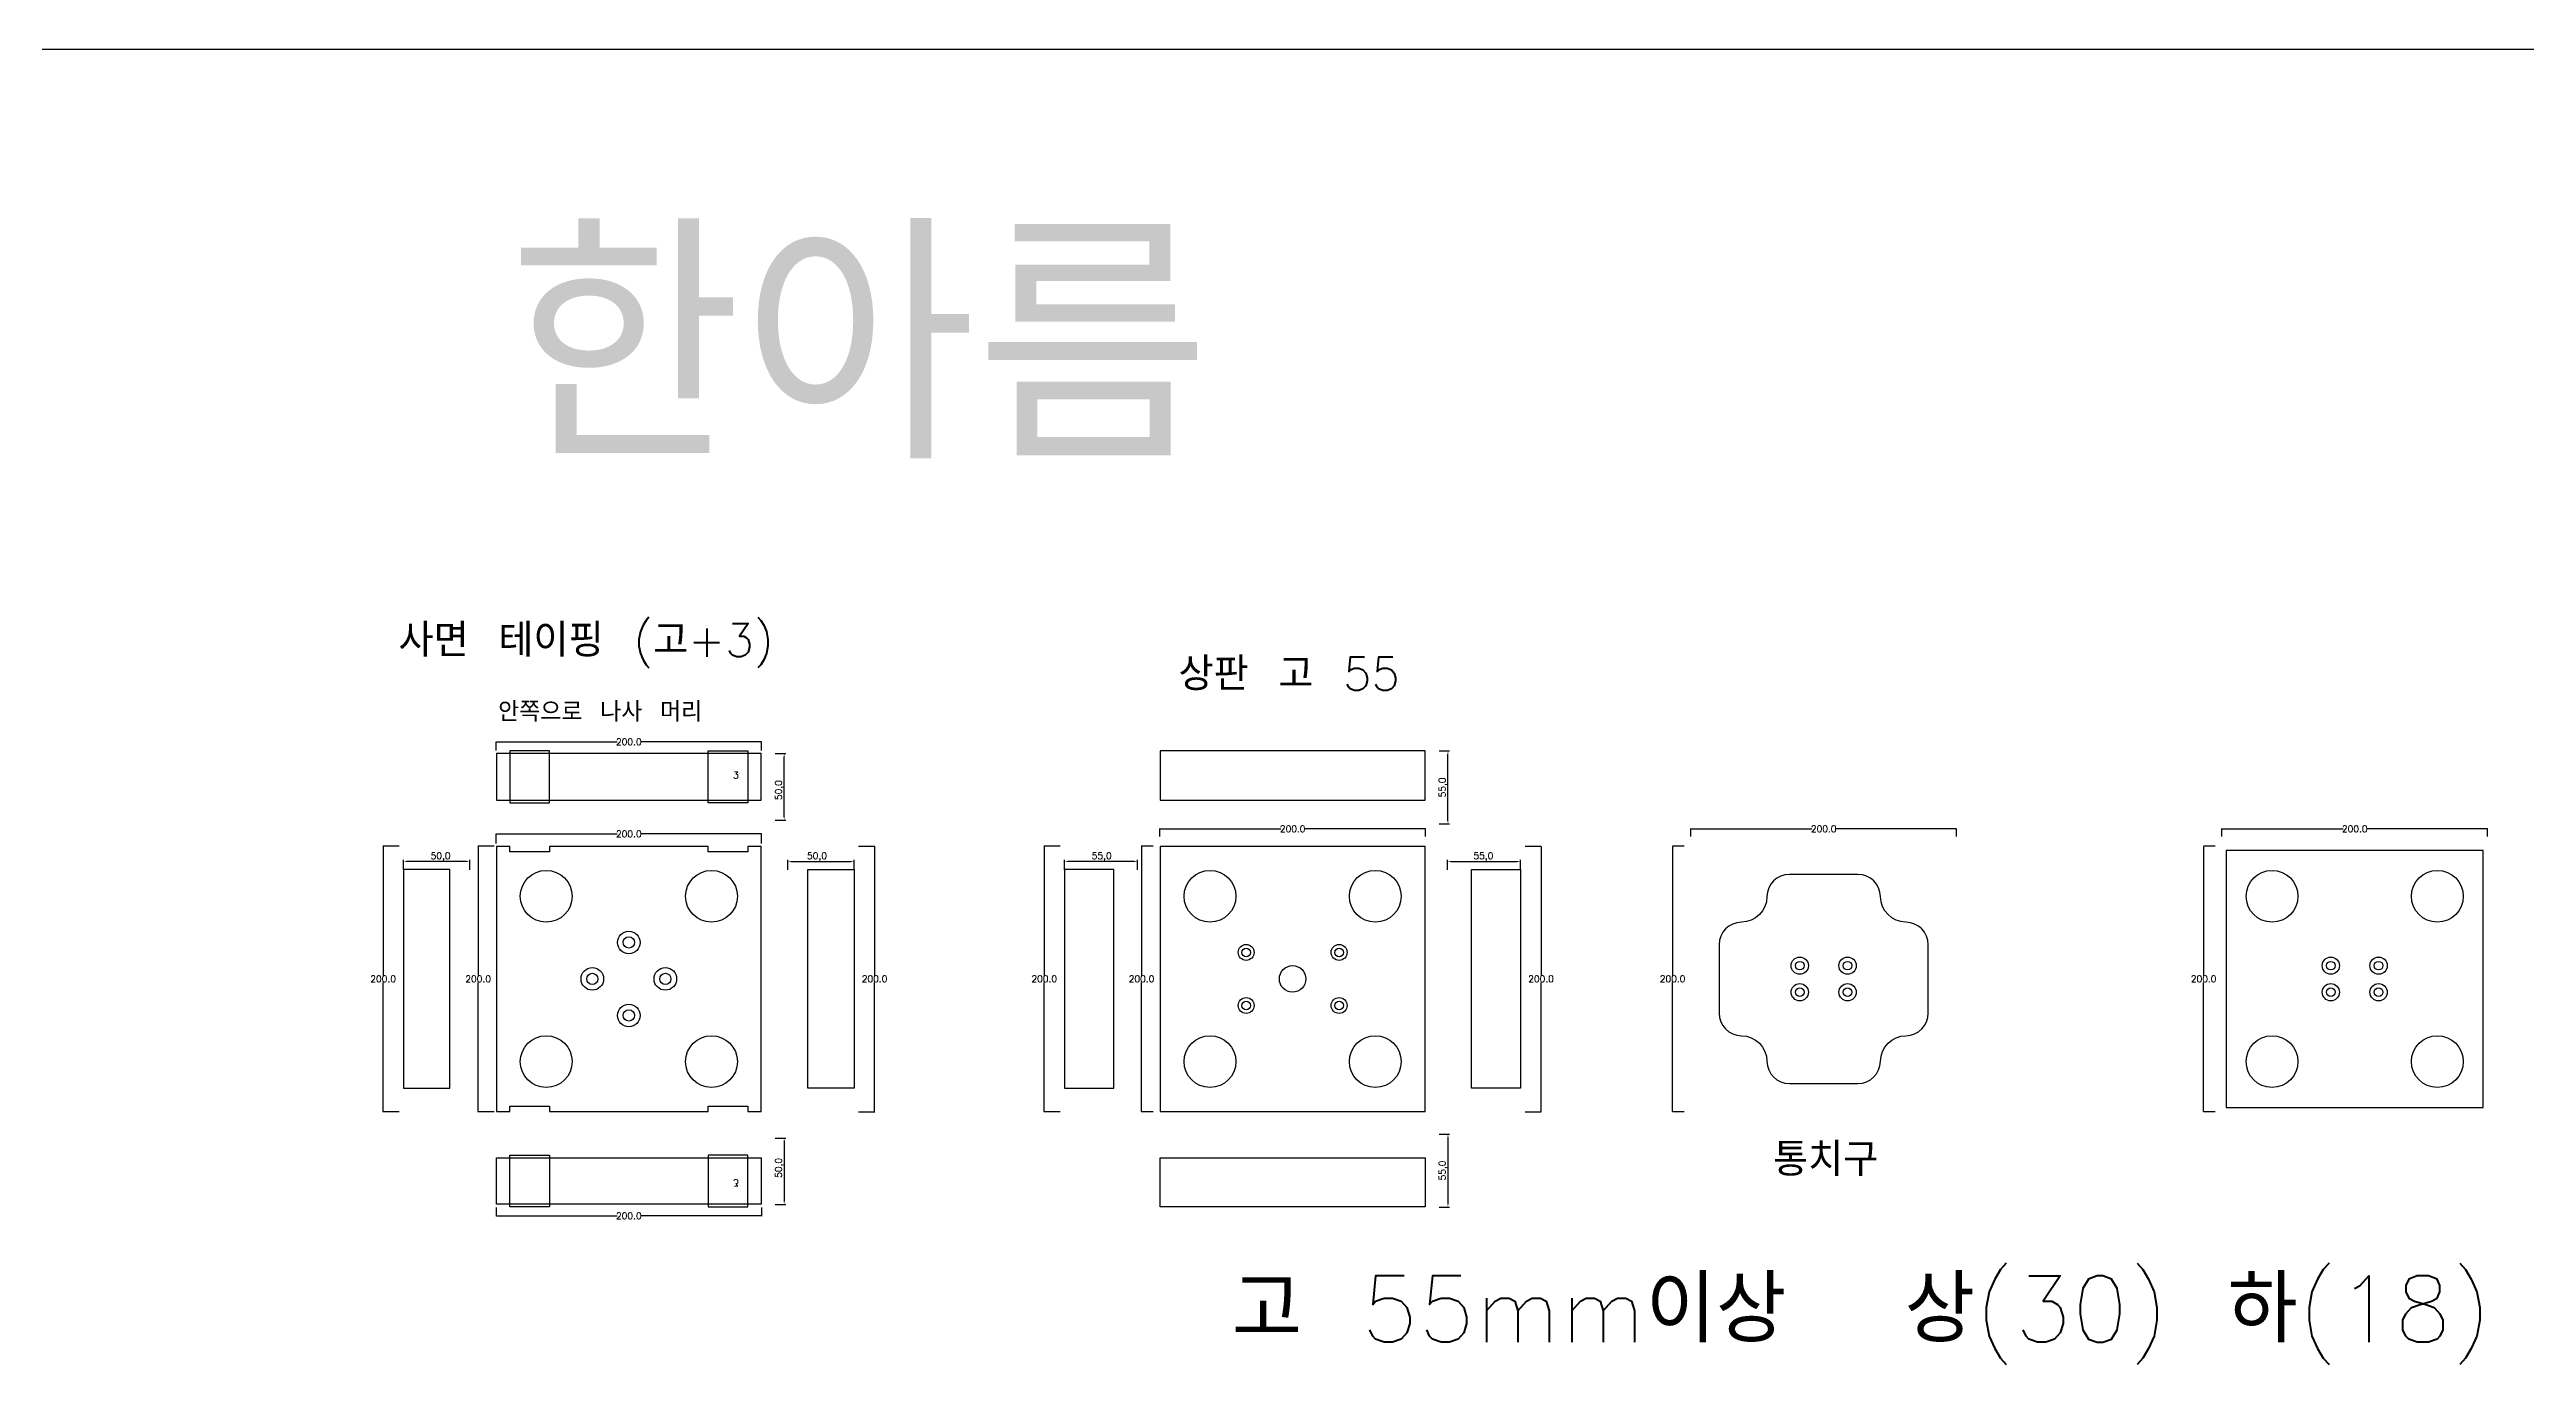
# Model space of a CAD drawing. Header units: millimetres. Extents: x 37110 to 56310, y -3510 to 5490.
# Drawn here: x 53374 to 55239, y 4500 to 5490 of the extents above; entities that cross this region are included whole.
import ezdxf

# ---------------------------------------------------------------- set-up
doc = ezdxf.new("R2010")
doc.units = ezdxf.units.MM
for name, color, linetype in [('TEXT', 3, 'Continuous'), ('볼트 구멍', 7, 'Continuous'), ('치구', 7, 'Continuous'), ('치수', 7, 'Continuous')]:
    doc.layers.add(name, color=color, linetype=linetype)
doc.styles.get("Standard").update_dxf_attribs({"font": 'txt.shx', "bigfont": 'whgtxt.shx'})
doc.dimstyles.new('ISO-25', dxfattribs={"dimtxt": 2.5, "dimasz": 2.5, "dimexe": 1.25, "dimexo": 0.625, "dimtad": 1, "dimtxsty": 'Standard', "dimcen": 2.5, "dimadec": 0, "dimazin": 0, "dimtfac": 1, "dimtmove": 0, "dimatfit": 3, "dimfxl": 0, "dimarcsym": 0})
doc.dimstyles.get("Standard").update_dxf_attribs({"dimtxt": 7, "dimasz": 0.18, "dimexe": 0.18, "dimexo": 0.0625, "dimgap": 0.09, "dimtad": 0, "dimtih": 1, "dimtoh": 1, "dimdec": 1, "dimzin": 0, "dimdsep": 46, "dimtxsty": 'Standard', "dimcen": 0.09, "dimadec": 0, "dimazin": 0, "dimtfac": 1, "dimtdec": 1, "dimtofl": 0, "dimtmove": 0, "dimatfit": 3, "dimfxl": 0, "dimtolj": 1, "dimtzin": 0, "dimarcsym": 0})

# ---------------------------------------------------------------- blocks, each defined once
blk = doc.blocks.new('*D1940')
at = {"layer": 'Defpoints', "color": 0, "linetype": 'Continuous'}
for p in [(53708.5, 4890), (53696.5, 4690), (53708.5, 4690)]:
    blk.add_point(p, dxfattribs=at)
at = {"layer": '치수', "color": 0, "linetype": 'Continuous', "lineweight": -2}
for p, q in [((53708.5, 4890), (53696.3, 4890)), ((53696.5, 4889.8), (53696.5, 4792.6)), ((53696.5, 4690.2), (53696.5, 4787.4)), ((53708.5, 4690), (53696.3, 4690))]:
    blk.add_line(p, q, dxfattribs=at)
at = {"layer": '치수', "color": 0, "linetype": 'Continuous'}
for points in [[(53696.4, 4889.8), (53696.5, 4889.8), (53696.5, 4890)], [(53696.4, 4690.2), (53696.5, 4690.2), (53696.5, 4690)]]:
    blk.add_solid(points, dxfattribs=at)
at = {"layer": '치수', "color": 0, "linetype": 'Continuous', "insert": (53696.5, 4790), "char_height": 5, "attachment_point": 5}
blk.add_mtext('\\A1;200.0', dxfattribs=at)
blk = doc.blocks.new('*D1941')
at = {"layer": 'Defpoints', "color": 0, "linetype": 'Continuous'}
for p in [(53983, 4890), (53983, 4690), (53995.1, 4690)]:
    blk.add_point(p, dxfattribs=at)
at = {"layer": '치수', "color": 0, "linetype": 'Continuous', "lineweight": -2}
for p, q in [((53983.1, 4890), (53995.3, 4890)), ((53995.1, 4889.8), (53995.1, 4792.6)), ((53995.1, 4690.2), (53995.1, 4787.4)), ((53983.1, 4690), (53995.3, 4690))]:
    blk.add_line(p, q, dxfattribs=at)
at = {"layer": '치수', "color": 0, "linetype": 'Continuous'}
for points in [[(53995.1, 4889.8), (53995.1, 4889.8), (53995.1, 4890)], [(53995.1, 4690.2), (53995.1, 4690.2), (53995.1, 4690)]]:
    blk.add_solid(points, dxfattribs=at)
at = {"layer": '치수', "color": 0, "linetype": 'Continuous', "insert": (53995.1, 4790), "char_height": 5, "attachment_point": 5}
blk.add_mtext('\\A1;200.0', dxfattribs=at)
blk = doc.blocks.new('*D1942')
at = {"layer": 'Defpoints', "color": 0, "linetype": 'Continuous'}
for p in [(54205.1, 4890), (54196.2, 4690), (54205.1, 4690)]:
    blk.add_point(p, dxfattribs=at)
at = {"layer": '치수', "color": 0, "linetype": 'Continuous', "lineweight": -2}
for p, q in [((54205, 4890), (54196, 4890)), ((54196.2, 4889.8), (54196.2, 4792.6)), ((54196.2, 4690.2), (54196.2, 4787.4)), ((54205, 4690), (54196, 4690))]:
    blk.add_line(p, q, dxfattribs=at)
at = {"layer": '치수', "color": 0, "linetype": 'Continuous'}
for points in [[(54196.2, 4889.8), (54196.2, 4889.8), (54196.2, 4890)], [(54196.2, 4690.2), (54196.2, 4690.2), (54196.2, 4690)]]:
    blk.add_solid(points, dxfattribs=at)
at = {"layer": '치수', "color": 0, "linetype": 'Continuous', "insert": (54196.2, 4790), "char_height": 5, "attachment_point": 5}
blk.add_mtext('\\A1;200.0', dxfattribs=at)
blk = doc.blocks.new('*D1943')
at = {"layer": 'Defpoints', "color": 0, "linetype": 'Continuous'}
for p in [(54485, 4890), (54485, 4690), (54497.1, 4690)]:
    blk.add_point(p, dxfattribs=at)
at = {"layer": '치수', "color": 0, "linetype": 'Continuous', "lineweight": -2}
for p, q in [((54485.1, 4890), (54497.3, 4890)), ((54497.1, 4889.8), (54497.1, 4792.6)), ((54497.1, 4690.2), (54497.1, 4787.4)), ((54485.1, 4690), (54497.3, 4690))]:
    blk.add_line(p, q, dxfattribs=at)
at = {"layer": '치수', "color": 0, "linetype": 'Continuous'}
for points in [[(54497.1, 4889.8), (54497.1, 4889.8), (54497.1, 4890)], [(54497.1, 4690.2), (54497.1, 4690.2), (54497.1, 4690)]]:
    blk.add_solid(points, dxfattribs=at)
at = {"layer": '치수', "color": 0, "linetype": 'Continuous', "insert": (54497.1, 4790), "char_height": 5, "attachment_point": 5}
blk.add_mtext('\\A1;200.0', dxfattribs=at)
blk = doc.blocks.new('*D1944')
at = {"layer": 'Defpoints', "color": 0, "linetype": 'Continuous'}
for p in [(54605.1, 4890), (54596.2, 4690), (54605.1, 4690)]:
    blk.add_point(p, dxfattribs=at)
at = {"layer": '치수', "color": 0, "linetype": 'Continuous', "lineweight": -2}
for p, q in [((54605, 4890), (54596, 4890)), ((54596.2, 4889.8), (54596.2, 4792.6)), ((54596.2, 4690.2), (54596.2, 4787.4)), ((54605, 4690), (54596, 4690))]:
    blk.add_line(p, q, dxfattribs=at)
at = {"layer": '치수', "color": 0, "linetype": 'Continuous'}
for points in [[(54596.2, 4889.8), (54596.2, 4889.8), (54596.2, 4890)], [(54596.2, 4690.2), (54596.2, 4690.2), (54596.2, 4690)]]:
    blk.add_solid(points, dxfattribs=at)
at = {"layer": '치수', "color": 0, "linetype": 'Continuous', "insert": (54596.2, 4790), "char_height": 5, "attachment_point": 5}
blk.add_mtext('\\A1;200.0', dxfattribs=at)
blk = doc.blocks.new('*D1945')
at = {"layer": 'Defpoints', "color": 0, "linetype": 'Continuous'}
for p in [(55005.1, 4890), (54996.2, 4690), (55005.1, 4690)]:
    blk.add_point(p, dxfattribs=at)
at = {"layer": '치수', "color": 0, "linetype": 'Continuous', "lineweight": -2}
for p, q in [((55005, 4890), (54996, 4890)), ((54996.2, 4889.8), (54996.2, 4792.6)), ((54996.2, 4690.2), (54996.2, 4787.4)), ((55005, 4690), (54996, 4690))]:
    blk.add_line(p, q, dxfattribs=at)
at = {"layer": '치수', "color": 0, "linetype": 'Continuous'}
for points in [[(54996.2, 4889.8), (54996.2, 4889.8), (54996.2, 4890)], [(54996.2, 4690.2), (54996.2, 4690.2), (54996.2, 4690)]]:
    blk.add_solid(points, dxfattribs=at)
at = {"layer": '치수', "color": 0, "linetype": 'Continuous', "insert": (54996.2, 4790), "char_height": 5, "attachment_point": 5}
blk.add_mtext('\\A1;200.0', dxfattribs=at)
blk = doc.blocks.new('*D1949')
at = {"layer": 'Defpoints', "color": 0}
for p in [(53919.7, 4959.7), (53927, 4959.7), (53919.7, 4909.7)]:
    blk.add_point(p, dxfattribs=at)
at = {"layer": '치수', "color": 0, "lineweight": -2}
for p, q in [((53920.3, 4959.7), (53928.2, 4959.7)), ((53927, 4912.2), (53927, 4957.2)), ((53920.3, 4909.7), (53928.2, 4909.7))]:
    blk.add_line(p, q, dxfattribs=at)
at = {"layer": '치수', "color": 0}
for points in [[(53926.6, 4957.2), (53927.4, 4957.2), (53927, 4959.7)], [(53926.6, 4912.2), (53927.4, 4912.2), (53927, 4909.7)]]:
    blk.add_solid(points, dxfattribs=at)
at = {"layer": '치수', "color": 0, "insert": (53923.5, 4932.2), "char_height": 5, "attachment_point": 5, "rotation": 90}
blk.add_mtext('50,0', dxfattribs=at)
blk = doc.blocks.new('*D1950')
at = {"layer": 'Defpoints', "color": 0, "linetype": 'Continuous'}
for p in [(53710, 4891.8), (53910, 4899.2), (53910, 4891.8)]:
    blk.add_point(p, dxfattribs=at)
at = {"layer": '치수', "color": 0, "linetype": 'Continuous', "lineweight": -2}
for p, q in [((53710, 4891.9), (53710, 4899.4)), ((53710.2, 4899.2), (53801.2, 4899.2)), ((53909.8, 4899.2), (53818.8, 4899.2)), ((53910, 4891.9), (53910, 4899.4))]:
    blk.add_line(p, q, dxfattribs=at)
at = {"layer": '치수', "color": 0, "linetype": 'Continuous'}
for points in [[(53710.2, 4899.3), (53710.2, 4899.2), (53710, 4899.2)], [(53909.8, 4899.3), (53909.8, 4899.2), (53910, 4899.2)]]:
    blk.add_solid(points, dxfattribs=at)
at = {"layer": '치수', "color": 0, "linetype": 'Continuous', "insert": (53810, 4899.2), "char_height": 5, "attachment_point": 5}
blk.add_mtext('\\A1;200.0', dxfattribs=at)
blk = doc.blocks.new('*D1952')
at = {"layer": 'Defpoints', "color": 0}
for p in [(53929.7, 4871.7), (53979.7, 4878.5), (53979.7, 4871.7)]:
    blk.add_point(p, dxfattribs=at)
at = {"layer": '치수', "color": 0, "lineweight": -2}
for p, q in [((53929.7, 4872.3), (53929.7, 4879.7)), ((53932.2, 4878.5), (53977.2, 4878.5)), ((53979.7, 4872.3), (53979.7, 4879.7))]:
    blk.add_line(p, q, dxfattribs=at)
at = {"layer": '치수', "color": 0}
for points in [[(53932.2, 4878.9), (53932.2, 4878.1), (53929.7, 4878.5)], [(53977.2, 4878.9), (53977.2, 4878.1), (53979.7, 4878.5)]]:
    blk.add_solid(points, dxfattribs=at)
at = {"layer": '치수', "color": 0, "insert": (53951.7, 4882), "char_height": 5, "attachment_point": 5}
blk.add_mtext('50,0', dxfattribs=at)
blk = doc.blocks.new('*D1953')
at = {"layer": 'Defpoints', "color": 0, "linetype": 'Continuous'}
for p in [(53910, 4968.5), (53710, 4962.1), (53910, 4962.1)]:
    blk.add_point(p, dxfattribs=at)
at = {"layer": '치수', "color": 0, "linetype": 'Continuous', "lineweight": -2}
for p, q in [((53710, 4962.1), (53710, 4968.7)), ((53710.2, 4968.5), (53801.2, 4968.5)), ((53909.8, 4968.5), (53818.8, 4968.5)), ((53910, 4962.1), (53910, 4968.7))]:
    blk.add_line(p, q, dxfattribs=at)
at = {"layer": '치수', "color": 0, "linetype": 'Continuous'}
for points in [[(53710.2, 4968.5), (53710.2, 4968.4), (53710, 4968.5)], [(53909.8, 4968.5), (53909.8, 4968.4), (53910, 4968.5)]]:
    blk.add_solid(points, dxfattribs=at)
at = {"layer": '치수', "color": 0, "linetype": 'Continuous', "insert": (53810, 4968.5), "char_height": 5, "attachment_point": 5}
blk.add_mtext('\\A1;200.0', dxfattribs=at)
blk = doc.blocks.new('*D1956')
at = {"layer": 'Defpoints', "color": 0, "linetype": 'Continuous'}
for p in [(54610, 4897.1), (54810, 4903), (54810, 4897.1)]:
    blk.add_point(p, dxfattribs=at)
at = {"layer": '치수', "color": 0, "linetype": 'Continuous', "lineweight": -2}
for p, q in [((54610, 4897.2), (54610, 4903.2)), ((54610.2, 4903), (54701.2, 4903)), ((54809.8, 4903), (54718.8, 4903)), ((54810, 4897.2), (54810, 4903.2))]:
    blk.add_line(p, q, dxfattribs=at)
at = {"layer": '치수', "color": 0, "linetype": 'Continuous'}
for points in [[(54610.2, 4903), (54610.2, 4903), (54610, 4903)], [(54809.8, 4903), (54809.8, 4903), (54810, 4903)]]:
    blk.add_solid(points, dxfattribs=at)
at = {"layer": '치수', "color": 0, "linetype": 'Continuous', "insert": (54710, 4903), "char_height": 5, "attachment_point": 5}
blk.add_mtext('\\A1;200.0', dxfattribs=at)
blk = doc.blocks.new('*D1957')
at = {"layer": 'Defpoints', "color": 0}
for p in [(54419.7, 4961.7), (54427, 4961.7), (54419.7, 4906.7)]:
    blk.add_point(p, dxfattribs=at)
at = {"layer": '치수', "color": 0, "lineweight": -2}
for p, q in [((54420.3, 4961.7), (54428.2, 4961.7)), ((54427, 4909.2), (54427, 4959.2)), ((54420.3, 4906.7), (54428.2, 4906.7))]:
    blk.add_line(p, q, dxfattribs=at)
at = {"layer": '치수', "color": 0}
for points in [[(54426.6, 4959.2), (54427.4, 4959.2), (54427, 4961.7)], [(54426.6, 4909.2), (54427.4, 4909.2), (54427, 4906.7)]]:
    blk.add_solid(points, dxfattribs=at)
at = {"layer": '치수', "color": 0, "insert": (54423.5, 4934.2), "char_height": 5, "attachment_point": 5, "rotation": 90}
blk.add_mtext('55,0', dxfattribs=at)
blk = doc.blocks.new('*D1958')
at = {"layer": 'Defpoints', "color": 0, "linetype": 'Continuous'}
for p in [(54210, 4897.1), (54410, 4903), (54410, 4897.1)]:
    blk.add_point(p, dxfattribs=at)
at = {"layer": '치수', "color": 0, "linetype": 'Continuous', "lineweight": -2}
for p, q in [((54210, 4897.2), (54210, 4903.2)), ((54210.2, 4903), (54301.2, 4903)), ((54409.8, 4903), (54318.8, 4903)), ((54410, 4897.2), (54410, 4903.2))]:
    blk.add_line(p, q, dxfattribs=at)
at = {"layer": '치수', "color": 0, "linetype": 'Continuous'}
for points in [[(54210.2, 4903), (54210.2, 4903), (54210, 4903)], [(54409.8, 4903), (54409.8, 4903), (54410, 4903)]]:
    blk.add_solid(points, dxfattribs=at)
at = {"layer": '치수', "color": 0, "linetype": 'Continuous', "insert": (54310, 4903), "char_height": 5, "attachment_point": 5}
blk.add_mtext('\\A1;200.0', dxfattribs=at)
blk = doc.blocks.new('*D1960')
at = {"layer": 'Defpoints', "color": 0}
for p in [(54426.7, 4871.7), (54481.7, 4878.5), (54481.7, 4871.7)]:
    blk.add_point(p, dxfattribs=at)
at = {"layer": '치수', "color": 0, "lineweight": -2}
for p, q in [((54426.7, 4872.3), (54426.7, 4879.7)), ((54429.2, 4878.5), (54479.2, 4878.5)), ((54481.7, 4872.3), (54481.7, 4879.7))]:
    blk.add_line(p, q, dxfattribs=at)
at = {"layer": '치수', "color": 0}
for points in [[(54429.2, 4878.9), (54429.2, 4878.1), (54426.7, 4878.5)], [(54479.2, 4878.9), (54479.2, 4878.1), (54481.7, 4878.5)]]:
    blk.add_solid(points, dxfattribs=at)
at = {"layer": '치수', "color": 0, "insert": (54453.7, 4882), "char_height": 5, "attachment_point": 5}
blk.add_mtext('55,0', dxfattribs=at)
blk = doc.blocks.new('*D1961')
at = {"layer": 'Defpoints', "color": 0, "linetype": 'Continuous'}
for p in [(55010, 4897.1), (55210, 4903), (55210, 4897.1)]:
    blk.add_point(p, dxfattribs=at)
at = {"layer": '치수', "color": 0, "linetype": 'Continuous', "lineweight": -2}
for p, q in [((55010, 4897.2), (55010, 4903.2)), ((55010.2, 4903), (55101.2, 4903)), ((55209.8, 4903), (55118.8, 4903)), ((55210, 4897.2), (55210, 4903.2))]:
    blk.add_line(p, q, dxfattribs=at)
at = {"layer": '치수', "color": 0, "linetype": 'Continuous'}
for points in [[(55010.2, 4903), (55010.2, 4903), (55010, 4903)], [(55209.8, 4903), (55209.8, 4903), (55210, 4903)]]:
    blk.add_solid(points, dxfattribs=at)
at = {"layer": '치수', "color": 0, "linetype": 'Continuous', "insert": (55110, 4903), "char_height": 5, "attachment_point": 5}
blk.add_mtext('\\A1;200.0', dxfattribs=at)
blk = doc.blocks.new('*D2632')
at = {"layer": 'Defpoints', "color": 0}
for p in [(53640.2, 4878.5), (53640.2, 4871.7), (53690.2, 4871.7)]:
    blk.add_point(p, dxfattribs=at)
at = {"layer": '치수', "color": 0, "lineweight": -2}
for p, q in [((53640.2, 4872.3), (53640.2, 4879.7)), ((53687.7, 4878.5), (53642.7, 4878.5)), ((53690.2, 4872.3), (53690.2, 4879.7))]:
    blk.add_line(p, q, dxfattribs=at)
at = {"layer": '치수', "color": 0}
for points in [[(53642.7, 4878.9), (53642.7, 4878.1), (53640.2, 4878.5)], [(53687.7, 4878.9), (53687.7, 4878.1), (53690.2, 4878.5)]]:
    blk.add_solid(points, dxfattribs=at)
at = {"layer": '치수', "color": 0, "insert": (53668.2, 4882), "char_height": 5, "attachment_point": 5}
blk.add_mtext('50,0', dxfattribs=at)
blk = doc.blocks.new('*D2631')
at = {"layer": 'Defpoints', "color": 0, "linetype": 'Continuous'}
for p in [(53637, 4890), (53624.9, 4690), (53637, 4690)]:
    blk.add_point(p, dxfattribs=at)
at = {"layer": '치수', "color": 0, "linetype": 'Continuous', "lineweight": -2}
for p, q in [((53636.9, 4890), (53624.7, 4890)), ((53624.9, 4889.8), (53624.9, 4792.6)), ((53624.9, 4690.2), (53624.9, 4787.4)), ((53636.9, 4690), (53624.7, 4690))]:
    blk.add_line(p, q, dxfattribs=at)
at = {"layer": '치수', "color": 0, "linetype": 'Continuous'}
for points in [[(53624.9, 4889.8), (53624.9, 4889.8), (53624.9, 4890)], [(53624.9, 4690.2), (53624.9, 4690.2), (53624.9, 4690)]]:
    blk.add_solid(points, dxfattribs=at)
at = {"layer": '치수', "color": 0, "linetype": 'Continuous', "insert": (53624.9, 4790), "char_height": 5, "attachment_point": 5}
blk.add_mtext('\\A1;200.0', dxfattribs=at)
blk = doc.blocks.new('*D2634')
at = {"layer": 'Defpoints', "color": 0}
for p in [(54138.2, 4878.5), (54138.2, 4871.7), (54193.2, 4871.7)]:
    blk.add_point(p, dxfattribs=at)
at = {"layer": '치수', "color": 0, "lineweight": -2}
for p, q in [((54138.2, 4872.3), (54138.2, 4879.7)), ((54190.7, 4878.5), (54140.7, 4878.5)), ((54193.2, 4872.3), (54193.2, 4879.7))]:
    blk.add_line(p, q, dxfattribs=at)
at = {"layer": '치수', "color": 0}
for points in [[(54140.7, 4878.9), (54140.7, 4878.1), (54138.2, 4878.5)], [(54190.7, 4878.9), (54190.7, 4878.1), (54193.2, 4878.5)]]:
    blk.add_solid(points, dxfattribs=at)
at = {"layer": '치수', "color": 0, "insert": (54166.2, 4882), "char_height": 5, "attachment_point": 5}
blk.add_mtext('55,0', dxfattribs=at)
blk = doc.blocks.new('*D2633')
at = {"layer": 'Defpoints', "color": 0, "linetype": 'Continuous'}
for p in [(54135, 4890), (54122.9, 4690), (54135, 4690)]:
    blk.add_point(p, dxfattribs=at)
at = {"layer": '치수', "color": 0, "linetype": 'Continuous', "lineweight": -2}
for p, q in [((54134.9, 4890), (54122.7, 4890)), ((54122.9, 4889.8), (54122.9, 4792.6)), ((54122.9, 4690.2), (54122.9, 4787.4)), ((54134.9, 4690), (54122.7, 4690))]:
    blk.add_line(p, q, dxfattribs=at)
at = {"layer": '치수', "color": 0, "linetype": 'Continuous'}
for points in [[(54122.9, 4889.8), (54122.9, 4889.8), (54122.9, 4890)], [(54122.9, 4690.2), (54122.9, 4690.2), (54122.9, 4690)]]:
    blk.add_solid(points, dxfattribs=at)
at = {"layer": '치수', "color": 0, "linetype": 'Continuous', "insert": (54122.9, 4790), "char_height": 5, "attachment_point": 5}
blk.add_mtext('\\A1;200.0', dxfattribs=at)
blk = doc.blocks.new('*D2635')
at = {"layer": 'Defpoints', "color": 0}
for p in [(54419.7, 4673.2), (54419.7, 4618.2), (54427, 4618.2)]:
    blk.add_point(p, dxfattribs=at)
at = {"layer": '치수', "color": 0, "lineweight": -2}
for p, q in [((54420.3, 4673.2), (54428.2, 4673.2)), ((54427, 4670.7), (54427, 4620.7)), ((54420.3, 4618.2), (54428.2, 4618.2))]:
    blk.add_line(p, q, dxfattribs=at)
at = {"layer": '치수', "color": 0}
for points in [[(54426.6, 4670.7), (54427.4, 4670.7), (54427, 4673.2)], [(54426.6, 4620.7), (54427.4, 4620.7), (54427, 4618.2)]]:
    blk.add_solid(points, dxfattribs=at)
at = {"layer": '치수', "color": 0, "insert": (54423.5, 4645.7), "char_height": 5, "attachment_point": 5, "rotation": 90}
blk.add_mtext('55,0', dxfattribs=at)
blk = doc.blocks.new('*D2637')
at = {"layer": 'Defpoints', "color": 0, "linetype": 'Continuous'}
for p in [(53710, 4617.9), (53910, 4617.9), (53910, 4611.5)]:
    blk.add_point(p, dxfattribs=at)
at = {"layer": '치수', "color": 0, "linetype": 'Continuous', "lineweight": -2}
for p, q in [((53710, 4617.9), (53710, 4611.3)), ((53710.2, 4611.5), (53801.2, 4611.5)), ((53909.8, 4611.5), (53818.8, 4611.5)), ((53910, 4617.9), (53910, 4611.3))]:
    blk.add_line(p, q, dxfattribs=at)
at = {"layer": '치수', "color": 0, "linetype": 'Continuous'}
for points in [[(53710.2, 4611.6), (53710.2, 4611.5), (53710, 4611.5)], [(53909.8, 4611.6), (53909.8, 4611.5), (53910, 4611.5)]]:
    blk.add_solid(points, dxfattribs=at)
at = {"layer": '치수', "color": 0, "linetype": 'Continuous', "insert": (53810, 4611.5), "char_height": 5, "attachment_point": 5}
blk.add_mtext('\\A1;200.0', dxfattribs=at)
blk = doc.blocks.new('*D2636')
at = {"layer": 'Defpoints', "color": 0}
for p in [(53919.7, 4670.2), (53919.7, 4620.2), (53927, 4620.2)]:
    blk.add_point(p, dxfattribs=at)
at = {"layer": '치수', "color": 0, "lineweight": -2}
for p, q in [((53920.3, 4670.2), (53928.2, 4670.2)), ((53927, 4667.7), (53927, 4622.7)), ((53920.3, 4620.2), (53928.2, 4620.2))]:
    blk.add_line(p, q, dxfattribs=at)
at = {"layer": '치수', "color": 0}
for points in [[(53926.6, 4667.7), (53927.4, 4667.7), (53927, 4670.2)], [(53926.6, 4622.7), (53927.4, 4622.7), (53927, 4620.2)]]:
    blk.add_solid(points, dxfattribs=at)
at = {"layer": '치수', "color": 0, "insert": (53923.5, 4647.7), "char_height": 5, "attachment_point": 5, "rotation": 90}
blk.add_mtext('50,0', dxfattribs=at)

msp = doc.modelspace()

# ---------------------------------------------------------------- linework, layer by layer
at = {"color": 6}
msp.add_line((56310, 5490), (37110, 5490), dxfattribs=at)
at = {"layer": '볼트 구멍', "color": 2}
for centre in [(53810, 4817.5), (53782.5, 4790), (53837.5, 4790), (53810, 4762.5)]:
    msp.add_circle(centre, 8.5, dxfattribs=at)
at = {"layer": '볼트 구멍', "color": 3}
for centre, radius in [((53810, 4817.5), 4.25), ((54275, 4810), 3.25), ((54310, 4790), 10), ((54345, 4810), 3.25), ((54692, 4800), 3.25), ((54728, 4800), 3.25), ((55092, 4800), 3.25), ((55128, 4800), 3.25), ((53782.5, 4790), 4.25), ((53837.5, 4790), 4.25), ((54692, 4780), 3.25), ((54728, 4780), 3.25), ((55092, 4780), 3.25), ((55128, 4780), 3.25), ((53810, 4762.5), 4.25), ((54275, 4770), 3.25), ((54345, 4770), 3.25)]:
    msp.add_circle(centre, radius, dxfattribs=at)
at = {"layer": '볼트 구멍', "color": 6}
for centre, radius in [((54275, 4810), 6), ((54345, 4810), 6), ((54692, 4800), 6.5), ((54728, 4800), 6.5), ((55092, 4800), 6.5), ((55128, 4800), 6.5), ((54692, 4780), 6.5), ((54728, 4780), 6.5), ((55092, 4780), 6.5), ((55128, 4780), 6.5), ((54275, 4770), 6), ((54345, 4770), 6)]:
    msp.add_circle(centre, radius, dxfattribs=at)
at = {"layer": '치구'}
for points in [[(53710.25, 4924.75), (53909.75, 4924.75), (53909.75, 4959.75), (53710.25, 4959.75)], [(54210.25, 4924.75), (54409.75, 4924.75), (54409.75, 4961.75), (54210.25, 4961.75)], [(53710.25, 4690.25), (53720.25, 4690.25), (53720.25, 4694.25), (53750.25, 4694.25), (53750.25, 4690.25), (53869.75, 4690.25), (53869.75, 4694.25), (53899.75, 4694.25), (53899.75, 4690.25), (53909.75, 4690.25), (53909.75, 4889.75), (53899.75, 4889.75), (53899.75, 4885.75), (53869.75, 4885.75), (53869.75, 4889.75), (53750.25, 4889.75), (53750.25, 4885.75), (53720.25, 4885.75), (53720.25, 4889.75), (53710.25, 4889.75)], [(54210.25, 4889.75), (54210.25, 4690.25), (54409.75, 4690.25), (54409.75, 4889.75)], [(53675.25, 4872.35), (53640.25, 4872.35), (53640.25, 4707.65), (53675.25, 4707.65)], [(53944.75, 4872.35), (53979.75, 4872.35), (53979.75, 4707.65), (53944.75, 4707.65)], [(54175.25, 4872.35), (54138.25, 4872.35), (54138.25, 4707.65), (54175.25, 4707.65)], [(54444.75, 4872.35), (54481.75, 4872.35), (54481.75, 4707.65), (54444.75, 4707.65)], [(55013.25, 4886.75), (55013.25, 4693.25), (55206.75, 4693.25), (55206.75, 4886.75)], [(53710.25, 4655.25), (53909.75, 4655.25), (53909.75, 4620.25), (53710.25, 4620.25)], [(54210.25, 4655.25), (54409.75, 4655.25), (54409.75, 4618.25), (54210.25, 4618.25)]]:
    msp.add_lwpolyline(points, close=True, dxfattribs=at)
at = {"layer": '치구', "color": 1}
for points in [[(53720.25, 4922.75), (53750.25, 4922.75), (53750.25, 4961.747), (53720.25, 4961.747)], [(53899.75, 4922.75), (53869.75, 4922.75), (53869.75, 4961.747), (53899.75, 4961.747)], [(53720.25, 4657.25), (53750.25, 4657.25), (53750.25, 4618.253), (53720.25, 4618.253)], [(53899.75, 4657.25), (53869.75, 4657.25), (53869.75, 4618.253), (53899.75, 4618.253)]]:
    msp.add_lwpolyline(points, close=True, dxfattribs=at)
at = {"layer": '치구'}
msp.add_lwpolyline([(54631.25, 4815.753), (54631.25, 4764.247, 0.41020687), (54648.017, 4747.248, -0.40621142), (54667.248, 4728.017, 0.41020687), (54684.247, 4711.25), (54735.753, 4711.25, 0.41020687), (54752.752, 4728.017, -0.40621142), (54771.983, 4747.248, 0.41020687), (54788.75, 4764.247), (54788.75, 4815.753, 0.41020687), (54771.983, 4832.752, -0.40621142), (54752.752, 4851.983, 0.41020687), (54735.753, 4868.75), (54684.247, 4868.75, 0.41020687), (54667.248, 4851.983, -0.40621142), (54648.017, 4832.752, 0.41020687)], format="xyb", close=True, dxfattribs=at)
for centre in [(53747.75, 4852.25), (53872.25, 4852.25), (54247.75, 4852.25), (54372.25, 4852.25), (55047.75, 4852.25), (55172.25, 4852.25), (53747.75, 4727.75), (53872.25, 4727.75), (54247.75, 4727.75), (54372.25, 4727.75), (55047.75, 4727.75), (55172.25, 4727.75)]:
    msp.add_circle(centre, 19.5, dxfattribs=at)

# ---------------------------------------------------------------- texts
at = {"layer": 'TEXT', "linetype": 'Continuous'}
for s, height, p in [('한아름', 166.6667, (53718.722, 5181.671)), ('사면 테이핑 (고+3)', 25, (53636.503, 5032.618)), ('상판 고 55', 25, (54224.037, 5007.285)), ('통치구', 25, (54671.843, 4641.62))]:
    msp.add_text(s, height=height, dxfattribs=at).set_placement(p)
at = {"layer": 'TEXT', "color": 1}
for s, height, p in [('안쪽으로 나사 머리', 15, (53711.554, 4983.808)), ('3', 5, (53888.562, 4941.052))]:
    msp.add_text(s, height=height, dxfattribs=at).set_placement(p)
at = {"layer": 'TEXT', "color": 1, "text_generation_flag": 2}
msp.add_text('3', height=5, rotation=180, dxfattribs=at).set_placement((53888.562, 4638.948))
at = {"layer": 'TEXT'}
msp.add_text('고 55mm이상  상(30) 하(18)', height=50, dxfattribs=at).set_placement((54264.283, 4516.305))

# ---------------------------------------------------------------- dimensions: what is measured, and where the dimension line sits
at = {"layer": '치수', "color": 4, "linetype": 'Continuous'}
for base, p1, p2, picture, middle in [((53910, 4968.472), (53710, 4962.075), (53910, 4962.075), '*D1953', (53810, 4968.472)), ((53910, 4611.528), (53710, 4617.925), (53910, 4617.925), '*D2637', (53810, 4611.528))]:
    dim = msp.add_linear_dim(base=base, p1=p1, p2=p2, dimstyle='Standard', override={"dimtxt": 5}, dxfattribs=at)
    dim.commit()
    dim.dimension.update_dxf_attribs({"geometry": picture, "text_midpoint": middle, "dimtype": 160})
at = {"layer": '치수', "color": 4}
for base, p1, p2, angle, picture, middle in [((53926.998, 4959.75), (53919.68, 4909.75), (53919.68, 4959.75), 90, '*D1949', (53926.998, 4932.25)), ((54426.998, 4961.75), (54419.68, 4906.75), (54419.68, 4961.75), 90, '*D1957', (54426.998, 4934.25)), ((53640.25, 4878.477), (53690.25, 4871.7), (53640.25, 4871.7), 180, '*D2632', (53668.25, 4878.477)), ((54138.25, 4878.477), (54193.25, 4871.7), (54138.25, 4871.7), 180, '*D2634', (54166.25, 4878.477)), ((53926.998, 4620.25), (53919.68, 4670.25), (53919.68, 4620.25), 270, '*D2636', (53926.998, 4647.75)), ((54426.998, 4618.25), (54419.68, 4673.25), (54419.68, 4618.25), 270, '*D2635', (54426.998, 4645.75))]:
    dim = msp.add_linear_dim(base=base, p1=p1, p2=p2, angle=angle, dimstyle='ISO-25', override={"dimtxt": 5, "dimdec": 1, "dimzin": 0, "dimtdec": 1}, dxfattribs=at)
    dim.commit()
    dim.dimension.update_dxf_attribs({"geometry": picture, "text_midpoint": middle, "dimtype": 160})
at = {"layer": '치수', "color": 4, "linetype": 'Continuous'}
for base, p1, p2, picture, middle in [((53624.882, 4690), (53636.952, 4890), (53636.952, 4690), '*D2631', (53624.882, 4790)), ((53696.47, 4690), (53708.54, 4890), (53708.54, 4690), '*D1940', (53696.47, 4790)), ((53995.118, 4690), (53983.048, 4890), (53983.048, 4690), '*D1941', (53995.118, 4790)), ((54122.882, 4690), (54134.952, 4890), (54134.952, 4690), '*D2633', (54122.882, 4790)), ((54196.204, 4690), (54205.109, 4890), (54205.109, 4690), '*D1942', (54196.204, 4790)), ((54497.118, 4690), (54485.048, 4890), (54485.048, 4690), '*D1943', (54497.118, 4790)), ((54596.204, 4690), (54605.109, 4890), (54605.109, 4690), '*D1944', (54596.204, 4790)), ((54996.204, 4690), (55005.109, 4890), (55005.109, 4690), '*D1945', (54996.204, 4790))]:
    dim = msp.add_linear_dim(base=base, p1=p1, p2=p2, angle=90, dimstyle='Standard', override={"dimtxt": 5}, dxfattribs=at)
    dim.commit()
    dim.dimension.update_dxf_attribs({"geometry": picture, "text_midpoint": middle})
for base, p1, p2, picture, middle in [((53910, 4899.222), (53710, 4891.825), (53910, 4891.825), '*D1950', (53810, 4899.222)), ((54410, 4902.99), (54210, 4897.107), (54410, 4897.107), '*D1958', (54310, 4902.99)), ((54810, 4902.99), (54610, 4897.107), (54810, 4897.107), '*D1956', (54710, 4902.99)), ((55210, 4902.99), (55010, 4897.107), (55210, 4897.107), '*D1961', (55110, 4902.99))]:
    dim = msp.add_linear_dim(base=base, p1=p1, p2=p2, dimstyle='Standard', override={"dimtxt": 5}, dxfattribs=at)
    dim.commit()
    dim.dimension.update_dxf_attribs({"geometry": picture, "text_midpoint": middle})
at = {"layer": '치수', "color": 4}
for base, p1, p2, picture, middle in [((53979.75, 4878.477), (53929.75, 4871.7), (53979.75, 4871.7), '*D1952', (53951.75, 4878.477)), ((54481.75, 4878.477), (54426.75, 4871.7), (54481.75, 4871.7), '*D1960', (54453.75, 4878.477))]:
    dim = msp.add_linear_dim(base=base, p1=p1, p2=p2, dimstyle='ISO-25', override={"dimtxt": 5, "dimdec": 1, "dimzin": 0, "dimtdec": 1}, dxfattribs=at)
    dim.commit()
    dim.dimension.update_dxf_attribs({"geometry": picture, "text_midpoint": middle, "dimtype": 160})

doc.saveas('drawing.dxf')
